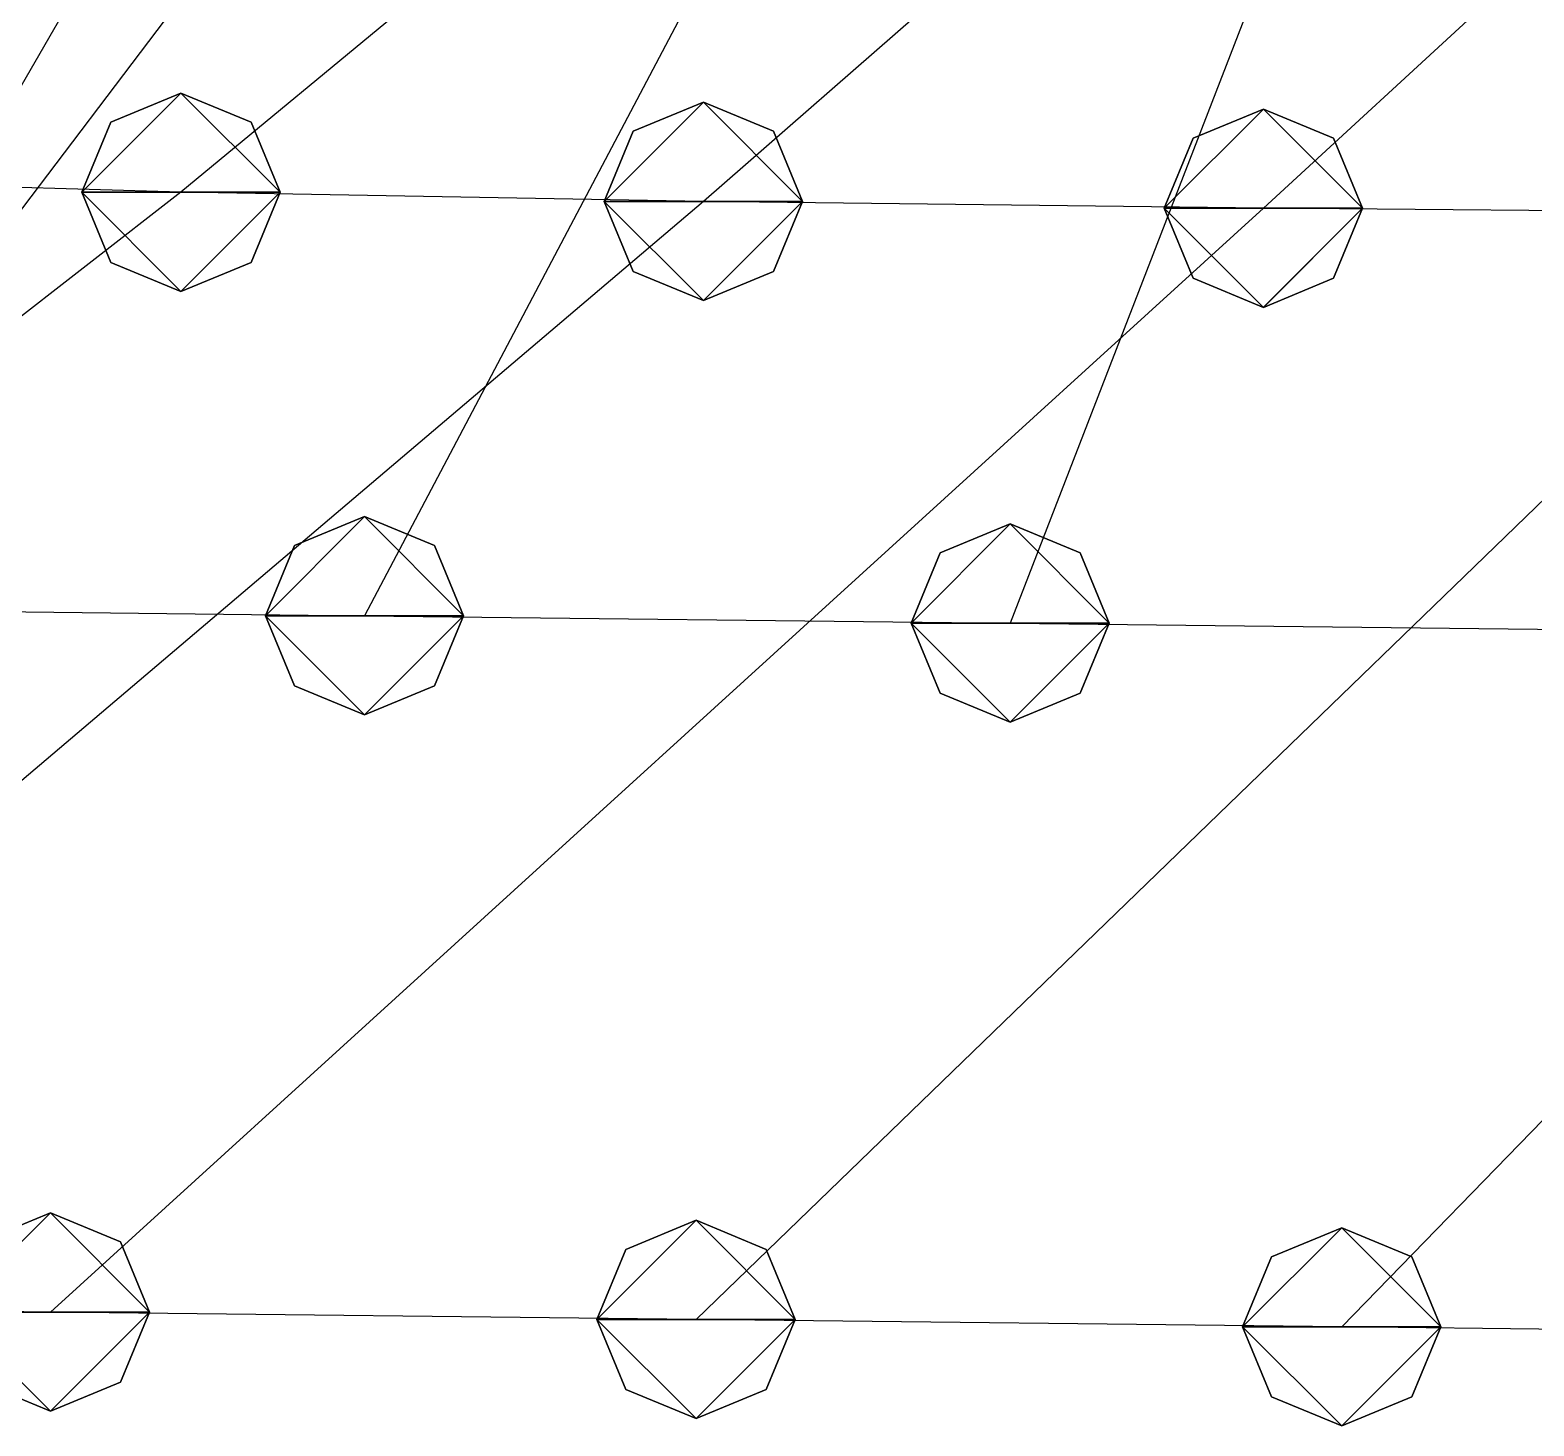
# Model space of a CAD drawing. Header units: metres. Extents: x -59 to 99, y -54 to 55.
# Drawn here: x -38.4 to -23.23, y -53.24 to -39.16 of the extents above; entities that cross this region are included whole.
import ezdxf

# ---------------------------------------------------------------- set-up
doc = ezdxf.new("R2010")
doc.units = ezdxf.units.M

msp = doc.modelspace()

# ---------------------------------------------------------------- linework, layer by layer
for p, q in [((-23.462616, -29.68534, -147.20909), (-36.88044, -40.797417, -147.573)), ((-18.892357, -29.780815, -145.84244), (-31.61129, -40.88968, -146.25305)), ((-13.887646, -29.83715, -145.03485), (-25.962261, -40.958504, -145.26802)), ((-29.496922, -34.579414, -236.58315), (-35.02926, -45.069733, -245.83641)), ((-24.416946, -34.55446, -236.94127), (-28.516373, -45.14421, -244.7702)), ((-33.706375, -34.655807, -235.48903), (-41.542145, -44.995247, -246.90262)), ((-35.678055, -34.852127, -232.68097), (-41.542145, -44.995247, -246.90262)), ((-36.88044, -39.797417, -147.57283), (-37.587547, -40.09031, -147.57288)), ((-36.88044, -39.797417, -147.57283), (-37.587547, -40.09031, -147.57288)), ((-36.88044, -39.797417, -147.57283), (-37.587547, -40.09031, -147.57288)), ((-36.88044, -39.797417, -147.57283), (-37.587547, -40.09031, -147.57288)), ((-36.173332, -40.09031, -147.57288), (-36.88044, -39.797417, -147.57283)), ((-36.173332, -40.09031, -147.57288), (-36.88044, -39.797417, -147.57283)), ((-36.173332, -40.09031, -147.57288), (-36.88044, -39.797417, -147.57283)), ((-36.173332, -40.09031, -147.57288), (-36.88044, -39.797417, -147.57283)), ((-31.61129, -39.88968, -146.25288), (-32.318398, -40.18257, -146.25293)), ((-31.61129, -39.88968, -146.25288), (-32.318398, -40.18257, -146.25293)), ((-31.61129, -39.88968, -146.25288), (-32.318398, -40.18257, -146.25293)), ((-31.61129, -39.88968, -146.25288), (-32.318398, -40.18257, -146.25293)), ((-30.904182, -40.18257, -146.25293), (-31.61129, -39.88968, -146.25288)), ((-30.904182, -40.18257, -146.25293), (-31.61129, -39.88968, -146.25288)), ((-30.904182, -40.18257, -146.25293), (-31.61129, -39.88968, -146.25288)), ((-30.904182, -40.18257, -146.25293), (-31.61129, -39.88968, -146.25288)), ((-25.962261, -39.958504, -145.26785), (-26.669369, -40.251396, -145.2679)), ((-25.962261, -39.958504, -145.26785), (-26.669369, -40.251396, -145.2679)), ((-25.962261, -39.958504, -145.26785), (-26.669369, -40.251396, -145.2679)), ((-25.962261, -39.958504, -145.26785), (-26.669369, -40.251396, -145.2679)), ((-25.255154, -40.251396, -145.2679), (-25.962261, -39.958504, -145.26785)), ((-25.255154, -40.251396, -145.2679), (-25.962261, -39.958504, -145.26785)), ((-25.255154, -40.251396, -145.2679), (-25.962261, -39.958504, -145.26785)), ((-25.255154, -40.251396, -145.2679), (-25.962261, -39.958504, -145.26785)), ((-37.587547, -40.09031, -147.57288), (-37.88044, -40.797417, -147.573)), ((-37.587547, -40.09031, -147.57288), (-37.88044, -40.797417, -147.573)), ((-37.587547, -40.09031, -147.57288), (-37.88044, -40.797417, -147.573)), ((-37.587547, -40.09031, -147.57288), (-37.88044, -40.797417, -147.573)), ((-35.88044, -40.797417, -147.573), (-36.173332, -40.09031, -147.57288)), ((-35.88044, -40.797417, -147.573), (-36.173332, -40.09031, -147.57288)), ((-35.88044, -40.797417, -147.573), (-36.173332, -40.09031, -147.57288)), ((-35.88044, -40.797417, -147.573), (-36.173332, -40.09031, -147.57288)), ((-32.318398, -40.18257, -146.25293), (-32.61129, -40.88968, -146.25305)), ((-32.318398, -40.18257, -146.25293), (-32.61129, -40.88968, -146.25305)), ((-32.318398, -40.18257, -146.25293), (-32.61129, -40.88968, -146.25305)), ((-32.318398, -40.18257, -146.25293), (-32.61129, -40.88968, -146.25305)), ((-30.61129, -40.88968, -146.25305), (-30.904182, -40.18257, -146.25293)), ((-30.61129, -40.88968, -146.25305), (-30.904182, -40.18257, -146.25293)), ((-30.61129, -40.88968, -146.25305), (-30.904182, -40.18257, -146.25293)), ((-30.61129, -40.88968, -146.25305), (-30.904182, -40.18257, -146.25293)), ((-26.669369, -40.251396, -145.2679), (-26.962261, -40.958504, -145.26802)), ((-26.669369, -40.251396, -145.2679), (-26.962261, -40.958504, -145.26802)), ((-26.669369, -40.251396, -145.2679), (-26.962261, -40.958504, -145.26802)), ((-26.669369, -40.251396, -145.2679), (-26.962261, -40.958504, -145.26802)), ((-24.962261, -40.958504, -145.26802), (-25.255154, -40.251396, -145.2679)), ((-24.962261, -40.958504, -145.26802), (-25.255154, -40.251396, -145.2679)), ((-24.962261, -40.958504, -145.26802), (-25.255154, -40.251396, -145.2679)), ((-24.962261, -40.958504, -145.26802), (-25.255154, -40.251396, -145.2679)), ((-36.88044, -40.797417, -147.573), (-51.22329, -51.94668, -147.39627)), ((-36.88044, -40.797417, -147.573), (-41.224747, -40.667046, -149.43506)), ((-37.88044, -40.797417, -147.573), (-37.587547, -41.504524, -147.57312)), ((-37.88044, -40.797417, -147.573), (-37.587547, -41.504524, -147.57312)), ((-37.88044, -40.797417, -147.573), (-37.587547, -41.504524, -147.57312)), ((-37.88044, -40.797417, -147.573), (-37.587547, -41.504524, -147.57312)), ((-31.61129, -40.88968, -146.25305), (-36.88044, -40.797417, -147.573)), ((-36.173332, -41.504524, -147.57312), (-35.88044, -40.797417, -147.573)), ((-36.173332, -41.504524, -147.57312), (-35.88044, -40.797417, -147.573)), ((-36.173332, -41.504524, -147.57312), (-35.88044, -40.797417, -147.573)), ((-36.173332, -41.504524, -147.57312), (-35.88044, -40.797417, -147.573)), ((-31.61129, -40.88968, -146.25305), (-44.71041, -52.021164, -146.33006)), ((-32.61129, -40.88968, -146.25305), (-32.318398, -41.596786, -146.25317)), ((-32.61129, -40.88968, -146.25305), (-32.318398, -41.596786, -146.25317)), ((-32.61129, -40.88968, -146.25305), (-32.318398, -41.596786, -146.25317)), ((-32.61129, -40.88968, -146.25305), (-32.318398, -41.596786, -146.25317)), ((-25.962261, -40.958504, -145.26802), (-31.61129, -40.88968, -146.25305)), ((-30.904182, -41.596786, -146.25317), (-30.61129, -40.88968, -146.25305)), ((-30.904182, -41.596786, -146.25317), (-30.61129, -40.88968, -146.25305)), ((-30.904182, -41.596786, -146.25317), (-30.61129, -40.88968, -146.25305)), ((-30.904182, -41.596786, -146.25317), (-30.61129, -40.88968, -146.25305)), ((-25.962261, -40.958504, -145.26802), (-38.19753, -52.09565, -145.26385)), ((-20.152935, -41.01072, -144.5214), (-31.684639, -52.170135, -144.19766)), ((-26.962261, -40.958504, -145.26802), (-26.669369, -41.66561, -145.26814)), ((-26.962261, -40.958504, -145.26802), (-26.669369, -41.66561, -145.26814)), ((-26.962261, -40.958504, -145.26802), (-26.669369, -41.66561, -145.26814)), ((-26.962261, -40.958504, -145.26802), (-26.669369, -41.66561, -145.26814)), ((-20.152935, -41.01072, -144.5214), (-25.962261, -40.958504, -145.26802)), ((-25.255154, -41.66561, -145.26814), (-24.962261, -40.958504, -145.26802)), ((-25.255154, -41.66561, -145.26814), (-24.962261, -40.958504, -145.26802)), ((-25.255154, -41.66561, -145.26814), (-24.962261, -40.958504, -145.26802)), ((-25.255154, -41.66561, -145.26814), (-24.962261, -40.958504, -145.26802)), ((-14.293007, -41.04934, -143.969), (-25.171753, -52.244614, -143.13144)), ((-37.587547, -41.504524, -147.57312), (-36.88044, -41.797417, -147.57317)), ((-37.587547, -41.504524, -147.57312), (-36.88044, -41.797417, -147.57317)), ((-37.587547, -41.504524, -147.57312), (-36.88044, -41.797417, -147.57317)), ((-37.587547, -41.504524, -147.57312), (-36.88044, -41.797417, -147.57317)), ((-36.88044, -41.797417, -147.57317), (-36.173332, -41.504524, -147.57312)), ((-36.88044, -41.797417, -147.57317), (-36.173332, -41.504524, -147.57312)), ((-36.88044, -41.797417, -147.57317), (-36.173332, -41.504524, -147.57312)), ((-36.88044, -41.797417, -147.57317), (-36.173332, -41.504524, -147.57312)), ((-32.318398, -41.596786, -146.25317), (-31.61129, -41.88968, -146.25322)), ((-32.318398, -41.596786, -146.25317), (-31.61129, -41.88968, -146.25322)), ((-32.318398, -41.596786, -146.25317), (-31.61129, -41.88968, -146.25322)), ((-32.318398, -41.596786, -146.25317), (-31.61129, -41.88968, -146.25322)), ((-31.61129, -41.88968, -146.25322), (-30.904182, -41.596786, -146.25317)), ((-31.61129, -41.88968, -146.25322), (-30.904182, -41.596786, -146.25317)), ((-31.61129, -41.88968, -146.25322), (-30.904182, -41.596786, -146.25317)), ((-31.61129, -41.88968, -146.25322), (-30.904182, -41.596786, -146.25317)), ((-26.669369, -41.66561, -145.26814), (-25.962261, -41.958504, -145.26819)), ((-26.669369, -41.66561, -145.26814), (-25.962261, -41.958504, -145.26819)), ((-26.669369, -41.66561, -145.26814), (-25.962261, -41.958504, -145.26819)), ((-26.669369, -41.66561, -145.26814), (-25.962261, -41.958504, -145.26819)), ((-25.962261, -41.958504, -145.26819), (-25.255154, -41.66561, -145.26814)), ((-25.962261, -41.958504, -145.26819), (-25.255154, -41.66561, -145.26814)), ((-25.962261, -41.958504, -145.26819), (-25.255154, -41.66561, -145.26814)), ((-25.962261, -41.958504, -145.26819), (-25.255154, -41.66561, -145.26814)), ((-35.02926, -44.069733, -245.83624), (-35.736366, -44.362625, -245.83629)), ((-35.02926, -44.069733, -245.83624), (-35.736366, -44.362625, -245.83629)), ((-35.02926, -44.069733, -245.83624), (-35.736366, -44.362625, -245.83629)), ((-34.32215, -44.362625, -245.83629), (-35.02926, -44.069733, -245.83624)), ((-34.32215, -44.362625, -245.83629), (-35.02926, -44.069733, -245.83624)), ((-34.32215, -44.362625, -245.83629), (-35.02926, -44.069733, -245.83624)), ((-28.516373, -44.14421, -244.77003), (-29.22348, -44.437103, -244.77008)), ((-28.516373, -44.14421, -244.77003), (-29.22348, -44.437103, -244.77008)), ((-28.516373, -44.14421, -244.77003), (-29.22348, -44.437103, -244.77008)), ((-27.809265, -44.437103, -244.77008), (-28.516373, -44.14421, -244.77003)), ((-27.809265, -44.437103, -244.77008), (-28.516373, -44.14421, -244.77003)), ((-27.809265, -44.437103, -244.77008), (-28.516373, -44.14421, -244.77003)), ((-35.736366, -44.362625, -245.83629), (-36.02926, -45.069733, -245.83641)), ((-35.736366, -44.362625, -245.83629), (-36.02926, -45.069733, -245.83641)), ((-35.736366, -44.362625, -245.83629), (-36.02926, -45.069733, -245.83641)), ((-34.02926, -45.069733, -245.83641), (-34.32215, -44.362625, -245.83629)), ((-34.02926, -45.069733, -245.83641), (-34.32215, -44.362625, -245.83629)), ((-34.02926, -45.069733, -245.83641), (-34.32215, -44.362625, -245.83629)), ((-29.22348, -44.437103, -244.77008), (-29.516373, -45.14421, -244.7702)), ((-29.22348, -44.437103, -244.77008), (-29.516373, -45.14421, -244.7702)), ((-29.22348, -44.437103, -244.77008), (-29.516373, -45.14421, -244.7702)), ((-27.516373, -45.14421, -244.7702), (-27.809265, -44.437103, -244.77008)), ((-27.516373, -45.14421, -244.7702), (-27.809265, -44.437103, -244.77008)), ((-27.516373, -45.14421, -244.7702), (-27.809265, -44.437103, -244.77008)), ((-41.542145, -44.995247, -246.90262), (-35.02926, -45.069733, -245.83641)), ((-36.02926, -45.069733, -245.83641), (-35.736366, -45.77684, -245.83653)), ((-36.02926, -45.069733, -245.83641), (-35.736366, -45.77684, -245.83653)), ((-36.02926, -45.069733, -245.83641), (-35.736366, -45.77684, -245.83653)), ((-35.02926, -45.069733, -245.83641), (-28.516373, -45.14421, -244.7702)), ((-34.32215, -45.77684, -245.83653), (-34.02926, -45.069733, -245.83641)), ((-34.32215, -45.77684, -245.83653), (-34.02926, -45.069733, -245.83641)), ((-34.32215, -45.77684, -245.83653), (-34.02926, -45.069733, -245.83641)), ((-29.516373, -45.14421, -244.7702), (-29.22348, -45.85132, -244.77032)), ((-29.516373, -45.14421, -244.7702), (-29.22348, -45.85132, -244.77032)), ((-29.516373, -45.14421, -244.7702), (-29.22348, -45.85132, -244.77032)), ((-28.516373, -45.14421, -244.7702), (-22.00349, -45.218697, -243.704)), ((-27.809265, -45.85132, -244.77032), (-27.516373, -45.14421, -244.7702)), ((-27.809265, -45.85132, -244.77032), (-27.516373, -45.14421, -244.7702)), ((-27.809265, -45.85132, -244.77032), (-27.516373, -45.14421, -244.7702)), ((-35.736366, -45.77684, -245.83653), (-35.02926, -46.069733, -245.83658)), ((-35.736366, -45.77684, -245.83653), (-35.02926, -46.069733, -245.83658)), ((-35.736366, -45.77684, -245.83653), (-35.02926, -46.069733, -245.83658)), ((-35.02926, -46.069733, -245.83658), (-34.32215, -45.77684, -245.83653)), ((-35.02926, -46.069733, -245.83658), (-34.32215, -45.77684, -245.83653)), ((-35.02926, -46.069733, -245.83658), (-34.32215, -45.77684, -245.83653)), ((-29.22348, -45.85132, -244.77032), (-28.516373, -46.14421, -244.77037)), ((-29.22348, -45.85132, -244.77032), (-28.516373, -46.14421, -244.77037)), ((-29.22348, -45.85132, -244.77032), (-28.516373, -46.14421, -244.77037)), ((-28.516373, -46.14421, -244.77037), (-27.809265, -45.85132, -244.77032)), ((-28.516373, -46.14421, -244.77037), (-27.809265, -45.85132, -244.77032)), ((-28.516373, -46.14421, -244.77037), (-27.809265, -45.85132, -244.77032)), ((-38.19753, -51.09565, -145.26369), (-38.904636, -51.388542, -145.26373)), ((-38.19753, -51.09565, -145.26369), (-38.904636, -51.388542, -145.26373)), ((-38.19753, -51.09565, -145.26369), (-38.904636, -51.388542, -145.26373)), ((-37.49042, -51.388542, -145.26373), (-38.19753, -51.09565, -145.26369)), ((-37.49042, -51.388542, -145.26373), (-38.19753, -51.09565, -145.26369)), ((-37.49042, -51.388542, -145.26373), (-38.19753, -51.09565, -145.26369)), ((-31.684639, -51.170135, -144.1975), (-32.391747, -51.463028, -144.19754)), ((-31.684639, -51.170135, -144.1975), (-32.391747, -51.463028, -144.19754)), ((-31.684639, -51.170135, -144.1975), (-32.391747, -51.463028, -144.19754)), ((-30.977531, -51.463028, -144.19754), (-31.684639, -51.170135, -144.1975)), ((-30.977531, -51.463028, -144.19754), (-31.684639, -51.170135, -144.1975)), ((-30.977531, -51.463028, -144.19754), (-31.684639, -51.170135, -144.1975)), ((-25.171753, -51.244614, -143.13127), (-25.87886, -51.537506, -143.13132)), ((-25.171753, -51.244614, -143.13127), (-25.87886, -51.537506, -143.13132)), ((-25.171753, -51.244614, -143.13127), (-25.87886, -51.537506, -143.13132)), ((-24.464645, -51.537506, -143.13132), (-25.171753, -51.244614, -143.13127)), ((-24.464645, -51.537506, -143.13132), (-25.171753, -51.244614, -143.13127)), ((-24.464645, -51.537506, -143.13132), (-25.171753, -51.244614, -143.13127)), ((-37.19753, -52.09565, -145.26385), (-37.49042, -51.388542, -145.26373)), ((-37.19753, -52.09565, -145.26385), (-37.49042, -51.388542, -145.26373)), ((-37.19753, -52.09565, -145.26385), (-37.49042, -51.388542, -145.26373)), ((-32.391747, -51.463028, -144.19754), (-32.68464, -52.170135, -144.19766)), ((-32.391747, -51.463028, -144.19754), (-32.68464, -52.170135, -144.19766)), ((-32.391747, -51.463028, -144.19754), (-32.68464, -52.170135, -144.19766)), ((-30.684639, -52.170135, -144.19766), (-30.977531, -51.463028, -144.19754)), ((-30.684639, -52.170135, -144.19766), (-30.977531, -51.463028, -144.19754)), ((-30.684639, -52.170135, -144.19766), (-30.977531, -51.463028, -144.19754)), ((-25.87886, -51.537506, -143.13132), (-26.171753, -52.244614, -143.13144)), ((-25.87886, -51.537506, -143.13132), (-26.171753, -52.244614, -143.13144)), ((-25.87886, -51.537506, -143.13132), (-26.171753, -52.244614, -143.13144)), ((-24.171753, -52.244614, -143.13144), (-24.464645, -51.537506, -143.13132)), ((-24.171753, -52.244614, -143.13144), (-24.464645, -51.537506, -143.13132)), ((-24.171753, -52.244614, -143.13144), (-24.464645, -51.537506, -143.13132)), ((-38.19753, -52.09565, -145.26385), (-44.71041, -52.021164, -146.33006)), ((-31.684639, -52.170135, -144.19766), (-38.19753, -52.09565, -145.26385)), ((-37.49042, -52.802757, -145.26398), (-37.19753, -52.09565, -145.26385)), ((-37.49042, -52.802757, -145.26398), (-37.19753, -52.09565, -145.26385)), ((-37.49042, -52.802757, -145.26398), (-37.19753, -52.09565, -145.26385)), ((-32.68464, -52.170135, -144.19766), (-32.391747, -52.877243, -144.19778)), ((-32.68464, -52.170135, -144.19766), (-32.391747, -52.877243, -144.19778)), ((-32.68464, -52.170135, -144.19766), (-32.391747, -52.877243, -144.19778)), ((-25.171753, -52.244614, -143.13144), (-31.684639, -52.170135, -144.19766)), ((-30.977531, -52.877243, -144.19778), (-30.684639, -52.170135, -144.19766)), ((-30.977531, -52.877243, -144.19778), (-30.684639, -52.170135, -144.19766)), ((-30.977531, -52.877243, -144.19778), (-30.684639, -52.170135, -144.19766)), ((-26.171753, -52.244614, -143.13144), (-25.87886, -52.95172, -143.13156)), ((-26.171753, -52.244614, -143.13144), (-25.87886, -52.95172, -143.13156)), ((-26.171753, -52.244614, -143.13144), (-25.87886, -52.95172, -143.13156)), ((-18.65887, -52.3191, -142.06525), (-25.171753, -52.244614, -143.13144)), ((-24.464645, -52.95172, -143.13156), (-24.171753, -52.244614, -143.13144)), ((-24.464645, -52.95172, -143.13156), (-24.171753, -52.244614, -143.13144)), ((-24.464645, -52.95172, -143.13156), (-24.171753, -52.244614, -143.13144)), ((-38.904636, -52.802757, -145.26398), (-38.19753, -53.09565, -145.26402)), ((-38.904636, -52.802757, -145.26398), (-38.19753, -53.09565, -145.26402)), ((-38.904636, -52.802757, -145.26398), (-38.19753, -53.09565, -145.26402)), ((-38.19753, -53.09565, -145.26402), (-37.49042, -52.802757, -145.26398)), ((-38.19753, -53.09565, -145.26402), (-37.49042, -52.802757, -145.26398)), ((-38.19753, -53.09565, -145.26402), (-37.49042, -52.802757, -145.26398)), ((-32.391747, -52.877243, -144.19778), (-31.684639, -53.170135, -144.19783)), ((-32.391747, -52.877243, -144.19778), (-31.684639, -53.170135, -144.19783)), ((-32.391747, -52.877243, -144.19778), (-31.684639, -53.170135, -144.19783)), ((-31.684639, -53.170135, -144.19783), (-30.977531, -52.877243, -144.19778)), ((-31.684639, -53.170135, -144.19783), (-30.977531, -52.877243, -144.19778)), ((-31.684639, -53.170135, -144.19783), (-30.977531, -52.877243, -144.19778)), ((-25.87886, -52.95172, -143.13156), (-25.171753, -53.244614, -143.1316)), ((-25.87886, -52.95172, -143.13156), (-25.171753, -53.244614, -143.1316)), ((-25.87886, -52.95172, -143.13156), (-25.171753, -53.244614, -143.1316)), ((-25.171753, -53.244614, -143.1316), (-24.464645, -52.95172, -143.13156)), ((-25.171753, -53.244614, -143.1316), (-24.464645, -52.95172, -143.13156)), ((-25.171753, -53.244614, -143.1316), (-24.464645, -52.95172, -143.13156))]:
    msp.add_line(p, q)
for points in [[(-37.88044, -40.797417, -147.573), (-37.587547, -40.09031, -147.57288), (-36.88044, -39.797417, -147.57283), (-36.88034, -39.797318, -147.57272)], [(-37.88044, -40.797417, -147.573), (-37.587547, -40.09031, -147.57288), (-36.88044, -39.797417, -147.57283), (-36.88034, -39.797318, -147.57272)], [(-37.88044, -40.797417, -147.573), (-37.587547, -40.09031, -147.57288), (-36.88044, -39.797417, -147.57283), (-36.88034, -39.797318, -147.57272)], [(-37.88044, -40.797417, -147.573), (-37.587547, -40.09031, -147.57288), (-36.88044, -39.797417, -147.57283), (-36.88034, -39.797318, -147.57272)], [(-37.88044, -40.797417, -147.573), (-36.88044, -39.797417, -147.57283), (-35.88044, -40.797417, -147.573), (-35.88034, -40.797318, -147.57289)], [(-37.88044, -40.797417, -147.573), (-36.88044, -39.797417, -147.57283), (-35.88044, -40.797417, -147.573), (-35.88034, -40.797318, -147.57289)], [(-37.88044, -40.797417, -147.573), (-36.88044, -39.797417, -147.57283), (-35.88044, -40.797417, -147.573), (-35.88034, -40.797318, -147.57289)], [(-37.88044, -40.797417, -147.573), (-36.88044, -39.797417, -147.57283), (-35.88044, -40.797417, -147.573), (-35.88034, -40.797318, -147.57289)], [(-36.88044, -39.797417, -147.57283), (-36.173332, -40.09031, -147.57288), (-35.88044, -40.797417, -147.573), (-35.88034, -40.797318, -147.57289)], [(-36.88044, -39.797417, -147.57283), (-36.173332, -40.09031, -147.57288), (-35.88044, -40.797417, -147.573), (-35.88034, -40.797318, -147.57289)], [(-36.88044, -39.797417, -147.57283), (-36.173332, -40.09031, -147.57288), (-35.88044, -40.797417, -147.573), (-35.88034, -40.797318, -147.57289)], [(-36.88044, -39.797417, -147.57283), (-36.173332, -40.09031, -147.57288), (-35.88044, -40.797417, -147.573), (-35.88034, -40.797318, -147.57289)], [(-32.61129, -40.88968, -146.25305), (-32.318398, -40.18257, -146.25293), (-31.61129, -39.88968, -146.25288), (-31.61119, -39.88958, -146.25278)], [(-32.61129, -40.88968, -146.25305), (-32.318398, -40.18257, -146.25293), (-31.61129, -39.88968, -146.25288), (-31.61119, -39.88958, -146.25278)], [(-32.61129, -40.88968, -146.25305), (-32.318398, -40.18257, -146.25293), (-31.61129, -39.88968, -146.25288), (-31.61119, -39.88958, -146.25278)], [(-32.61129, -40.88968, -146.25305), (-32.318398, -40.18257, -146.25293), (-31.61129, -39.88968, -146.25288), (-31.61119, -39.88958, -146.25278)], [(-32.61129, -40.88968, -146.25305), (-31.61129, -39.88968, -146.25288), (-30.61129, -40.88968, -146.25305), (-30.61119, -40.88958, -146.25294)], [(-32.61129, -40.88968, -146.25305), (-31.61129, -39.88968, -146.25288), (-30.61129, -40.88968, -146.25305), (-30.61119, -40.88958, -146.25294)], [(-32.61129, -40.88968, -146.25305), (-31.61129, -39.88968, -146.25288), (-30.61129, -40.88968, -146.25305), (-30.61119, -40.88958, -146.25294)], [(-32.61129, -40.88968, -146.25305), (-31.61129, -39.88968, -146.25288), (-30.61129, -40.88968, -146.25305), (-30.61119, -40.88958, -146.25294)], [(-31.61129, -39.88968, -146.25288), (-30.904182, -40.18257, -146.25293), (-30.61129, -40.88968, -146.25305), (-30.61119, -40.88958, -146.25294)], [(-31.61129, -39.88968, -146.25288), (-30.904182, -40.18257, -146.25293), (-30.61129, -40.88968, -146.25305), (-30.61119, -40.88958, -146.25294)], [(-31.61129, -39.88968, -146.25288), (-30.904182, -40.18257, -146.25293), (-30.61129, -40.88968, -146.25305), (-30.61119, -40.88958, -146.25294)], [(-31.61129, -39.88968, -146.25288), (-30.904182, -40.18257, -146.25293), (-30.61129, -40.88968, -146.25305), (-30.61119, -40.88958, -146.25294)], [(-26.962261, -40.958504, -145.26802), (-26.669369, -40.251396, -145.2679), (-25.962261, -39.958504, -145.26785), (-25.962162, -39.958405, -145.26775)], [(-26.962261, -40.958504, -145.26802), (-26.669369, -40.251396, -145.2679), (-25.962261, -39.958504, -145.26785), (-25.962162, -39.958405, -145.26775)], [(-26.962261, -40.958504, -145.26802), (-26.669369, -40.251396, -145.2679), (-25.962261, -39.958504, -145.26785), (-25.962162, -39.958405, -145.26775)], [(-26.962261, -40.958504, -145.26802), (-26.669369, -40.251396, -145.2679), (-25.962261, -39.958504, -145.26785), (-25.962162, -39.958405, -145.26775)], [(-26.962261, -40.958504, -145.26802), (-25.962261, -39.958504, -145.26785), (-24.962261, -40.958504, -145.26802), (-24.962162, -40.958405, -145.26791)], [(-26.962261, -40.958504, -145.26802), (-25.962261, -39.958504, -145.26785), (-24.962261, -40.958504, -145.26802), (-24.962162, -40.958405, -145.26791)], [(-26.962261, -40.958504, -145.26802), (-25.962261, -39.958504, -145.26785), (-24.962261, -40.958504, -145.26802), (-24.962162, -40.958405, -145.26791)], [(-26.962261, -40.958504, -145.26802), (-25.962261, -39.958504, -145.26785), (-24.962261, -40.958504, -145.26802), (-24.962162, -40.958405, -145.26791)], [(-25.962261, -39.958504, -145.26785), (-25.255154, -40.251396, -145.2679), (-24.962261, -40.958504, -145.26802), (-24.962162, -40.958405, -145.26791)], [(-25.962261, -39.958504, -145.26785), (-25.255154, -40.251396, -145.2679), (-24.962261, -40.958504, -145.26802), (-24.962162, -40.958405, -145.26791)], [(-25.962261, -39.958504, -145.26785), (-25.255154, -40.251396, -145.2679), (-24.962261, -40.958504, -145.26802), (-24.962162, -40.958405, -145.26791)], [(-25.962261, -39.958504, -145.26785), (-25.255154, -40.251396, -145.2679), (-24.962261, -40.958504, -145.26802), (-24.962162, -40.958405, -145.26791)], [(-36.88044, -41.797417, -147.57317), (-37.587547, -41.504524, -147.57312), (-37.88044, -40.797417, -147.573), (-37.88034, -40.797318, -147.57289)], [(-35.88044, -40.797417, -147.573), (-36.88044, -41.797417, -147.57317), (-37.88044, -40.797417, -147.573), (-37.88034, -40.797318, -147.57289)], [(-36.88044, -41.797417, -147.57317), (-37.587547, -41.504524, -147.57312), (-37.88044, -40.797417, -147.573), (-37.88034, -40.797318, -147.57289)], [(-35.88044, -40.797417, -147.573), (-36.88044, -41.797417, -147.57317), (-37.88044, -40.797417, -147.573), (-37.88034, -40.797318, -147.57289)], [(-36.88044, -41.797417, -147.57317), (-37.587547, -41.504524, -147.57312), (-37.88044, -40.797417, -147.573), (-37.88034, -40.797318, -147.57289)], [(-35.88044, -40.797417, -147.573), (-36.88044, -41.797417, -147.57317), (-37.88044, -40.797417, -147.573), (-37.88034, -40.797318, -147.57289)], [(-36.88044, -41.797417, -147.57317), (-37.587547, -41.504524, -147.57312), (-37.88044, -40.797417, -147.573), (-37.88034, -40.797318, -147.57289)], [(-35.88044, -40.797417, -147.573), (-36.88044, -41.797417, -147.57317), (-37.88044, -40.797417, -147.573), (-37.88034, -40.797318, -147.57289)], [(-35.88044, -40.797417, -147.573), (-36.173332, -41.504524, -147.57312), (-36.88044, -41.797417, -147.57317), (-36.88034, -41.797318, -147.57306)], [(-35.88044, -40.797417, -147.573), (-36.173332, -41.504524, -147.57312), (-36.88044, -41.797417, -147.57317), (-36.88034, -41.797318, -147.57306)], [(-35.88044, -40.797417, -147.573), (-36.173332, -41.504524, -147.57312), (-36.88044, -41.797417, -147.57317), (-36.88034, -41.797318, -147.57306)], [(-35.88044, -40.797417, -147.573), (-36.173332, -41.504524, -147.57312), (-36.88044, -41.797417, -147.57317), (-36.88034, -41.797318, -147.57306)], [(-31.61129, -41.88968, -146.25322), (-32.318398, -41.596786, -146.25317), (-32.61129, -40.88968, -146.25305), (-32.61119, -40.88958, -146.25294)], [(-30.61129, -40.88968, -146.25305), (-31.61129, -41.88968, -146.25322), (-32.61129, -40.88968, -146.25305), (-32.61119, -40.88958, -146.25294)], [(-31.61129, -41.88968, -146.25322), (-32.318398, -41.596786, -146.25317), (-32.61129, -40.88968, -146.25305), (-32.61119, -40.88958, -146.25294)], [(-30.61129, -40.88968, -146.25305), (-31.61129, -41.88968, -146.25322), (-32.61129, -40.88968, -146.25305), (-32.61119, -40.88958, -146.25294)], [(-31.61129, -41.88968, -146.25322), (-32.318398, -41.596786, -146.25317), (-32.61129, -40.88968, -146.25305), (-32.61119, -40.88958, -146.25294)], [(-30.61129, -40.88968, -146.25305), (-31.61129, -41.88968, -146.25322), (-32.61129, -40.88968, -146.25305), (-32.61119, -40.88958, -146.25294)], [(-31.61129, -41.88968, -146.25322), (-32.318398, -41.596786, -146.25317), (-32.61129, -40.88968, -146.25305), (-32.61119, -40.88958, -146.25294)], [(-30.61129, -40.88968, -146.25305), (-31.61129, -41.88968, -146.25322), (-32.61129, -40.88968, -146.25305), (-32.61119, -40.88958, -146.25294)], [(-30.61129, -40.88968, -146.25305), (-30.904182, -41.596786, -146.25317), (-31.61129, -41.88968, -146.25322), (-31.61119, -41.88958, -146.25311)], [(-30.61129, -40.88968, -146.25305), (-30.904182, -41.596786, -146.25317), (-31.61129, -41.88968, -146.25322), (-31.61119, -41.88958, -146.25311)], [(-30.61129, -40.88968, -146.25305), (-30.904182, -41.596786, -146.25317), (-31.61129, -41.88968, -146.25322), (-31.61119, -41.88958, -146.25311)], [(-30.61129, -40.88968, -146.25305), (-30.904182, -41.596786, -146.25317), (-31.61129, -41.88968, -146.25322), (-31.61119, -41.88958, -146.25311)], [(-25.962261, -41.958504, -145.26819), (-26.669369, -41.66561, -145.26814), (-26.962261, -40.958504, -145.26802), (-26.962162, -40.958405, -145.26791)], [(-24.962261, -40.958504, -145.26802), (-25.962261, -41.958504, -145.26819), (-26.962261, -40.958504, -145.26802), (-26.962162, -40.958405, -145.26791)], [(-25.962261, -41.958504, -145.26819), (-26.669369, -41.66561, -145.26814), (-26.962261, -40.958504, -145.26802), (-26.962162, -40.958405, -145.26791)], [(-24.962261, -40.958504, -145.26802), (-25.962261, -41.958504, -145.26819), (-26.962261, -40.958504, -145.26802), (-26.962162, -40.958405, -145.26791)], [(-25.962261, -41.958504, -145.26819), (-26.669369, -41.66561, -145.26814), (-26.962261, -40.958504, -145.26802), (-26.962162, -40.958405, -145.26791)], [(-24.962261, -40.958504, -145.26802), (-25.962261, -41.958504, -145.26819), (-26.962261, -40.958504, -145.26802), (-26.962162, -40.958405, -145.26791)], [(-25.962261, -41.958504, -145.26819), (-26.669369, -41.66561, -145.26814), (-26.962261, -40.958504, -145.26802), (-26.962162, -40.958405, -145.26791)], [(-24.962261, -40.958504, -145.26802), (-25.962261, -41.958504, -145.26819), (-26.962261, -40.958504, -145.26802), (-26.962162, -40.958405, -145.26791)], [(-24.962261, -40.958504, -145.26802), (-25.255154, -41.66561, -145.26814), (-25.962261, -41.958504, -145.26819), (-25.962162, -41.958405, -145.26808)], [(-24.962261, -40.958504, -145.26802), (-25.255154, -41.66561, -145.26814), (-25.962261, -41.958504, -145.26819), (-25.962162, -41.958405, -145.26808)], [(-24.962261, -40.958504, -145.26802), (-25.255154, -41.66561, -145.26814), (-25.962261, -41.958504, -145.26819), (-25.962162, -41.958405, -145.26808)], [(-24.962261, -40.958504, -145.26802), (-25.255154, -41.66561, -145.26814), (-25.962261, -41.958504, -145.26819), (-25.962162, -41.958405, -145.26808)], [(-36.02926, -45.069733, -245.83641), (-35.736366, -44.362625, -245.83629), (-35.02926, -44.069733, -245.83624), (-35.02916, -44.069633, -245.83614)], [(-36.02926, -45.069733, -245.83641), (-35.736366, -44.362625, -245.83629), (-35.02926, -44.069733, -245.83624), (-35.02916, -44.069633, -245.83614)], [(-36.02926, -45.069733, -245.83641), (-35.736366, -44.362625, -245.83629), (-35.02926, -44.069733, -245.83624), (-35.02916, -44.069633, -245.83614)], [(-36.02926, -45.069733, -245.83641), (-35.02926, -44.069733, -245.83624), (-34.02926, -45.069733, -245.83641), (-34.02916, -45.069633, -245.8363)], [(-36.02926, -45.069733, -245.83641), (-35.02926, -44.069733, -245.83624), (-34.02926, -45.069733, -245.83641), (-34.02916, -45.069633, -245.8363)], [(-36.02926, -45.069733, -245.83641), (-35.02926, -44.069733, -245.83624), (-34.02926, -45.069733, -245.83641), (-34.02916, -45.069633, -245.8363)], [(-35.02926, -44.069733, -245.83624), (-34.32215, -44.362625, -245.83629), (-34.02926, -45.069733, -245.83641), (-34.02916, -45.069633, -245.8363)], [(-35.02926, -44.069733, -245.83624), (-34.32215, -44.362625, -245.83629), (-34.02926, -45.069733, -245.83641), (-34.02916, -45.069633, -245.8363)], [(-35.02926, -44.069733, -245.83624), (-34.32215, -44.362625, -245.83629), (-34.02926, -45.069733, -245.83641), (-34.02916, -45.069633, -245.8363)], [(-29.516373, -45.14421, -244.7702), (-29.22348, -44.437103, -244.77008), (-28.516373, -44.14421, -244.77003), (-28.516273, -44.14411, -244.76993)], [(-29.516373, -45.14421, -244.7702), (-29.22348, -44.437103, -244.77008), (-28.516373, -44.14421, -244.77003), (-28.516273, -44.14411, -244.76993)], [(-29.516373, -45.14421, -244.7702), (-29.22348, -44.437103, -244.77008), (-28.516373, -44.14421, -244.77003), (-28.516273, -44.14411, -244.76993)], [(-29.516373, -45.14421, -244.7702), (-28.516373, -44.14421, -244.77003), (-27.516373, -45.14421, -244.7702), (-27.516273, -45.14411, -244.7701)], [(-29.516373, -45.14421, -244.7702), (-28.516373, -44.14421, -244.77003), (-27.516373, -45.14421, -244.7702), (-27.516273, -45.14411, -244.7701)], [(-29.516373, -45.14421, -244.7702), (-28.516373, -44.14421, -244.77003), (-27.516373, -45.14421, -244.7702), (-27.516273, -45.14411, -244.7701)], [(-28.516373, -44.14421, -244.77003), (-27.809265, -44.437103, -244.77008), (-27.516373, -45.14421, -244.7702), (-27.516273, -45.14411, -244.7701)], [(-28.516373, -44.14421, -244.77003), (-27.809265, -44.437103, -244.77008), (-27.516373, -45.14421, -244.7702), (-27.516273, -45.14411, -244.7701)], [(-28.516373, -44.14421, -244.77003), (-27.809265, -44.437103, -244.77008), (-27.516373, -45.14421, -244.7702), (-27.516273, -45.14411, -244.7701)], [(-35.02926, -46.069733, -245.83658), (-35.736366, -45.77684, -245.83653), (-36.02926, -45.069733, -245.83641), (-36.02916, -45.069633, -245.8363)], [(-34.02926, -45.069733, -245.83641), (-35.02926, -46.069733, -245.83658), (-36.02926, -45.069733, -245.83641), (-36.02916, -45.069633, -245.8363)], [(-35.02926, -46.069733, -245.83658), (-35.736366, -45.77684, -245.83653), (-36.02926, -45.069733, -245.83641), (-36.02916, -45.069633, -245.8363)], [(-34.02926, -45.069733, -245.83641), (-35.02926, -46.069733, -245.83658), (-36.02926, -45.069733, -245.83641), (-36.02916, -45.069633, -245.8363)], [(-35.02926, -46.069733, -245.83658), (-35.736366, -45.77684, -245.83653), (-36.02926, -45.069733, -245.83641), (-36.02916, -45.069633, -245.8363)], [(-34.02926, -45.069733, -245.83641), (-35.02926, -46.069733, -245.83658), (-36.02926, -45.069733, -245.83641), (-36.02916, -45.069633, -245.8363)], [(-34.02926, -45.069733, -245.83641), (-34.32215, -45.77684, -245.83653), (-35.02926, -46.069733, -245.83658), (-35.02916, -46.069633, -245.83647)], [(-34.02926, -45.069733, -245.83641), (-34.32215, -45.77684, -245.83653), (-35.02926, -46.069733, -245.83658), (-35.02916, -46.069633, -245.83647)], [(-34.02926, -45.069733, -245.83641), (-34.32215, -45.77684, -245.83653), (-35.02926, -46.069733, -245.83658), (-35.02916, -46.069633, -245.83647)], [(-28.516373, -46.14421, -244.77037), (-29.22348, -45.85132, -244.77032), (-29.516373, -45.14421, -244.7702), (-29.516273, -45.14411, -244.7701)], [(-27.516373, -45.14421, -244.7702), (-28.516373, -46.14421, -244.77037), (-29.516373, -45.14421, -244.7702), (-29.516273, -45.14411, -244.7701)], [(-28.516373, -46.14421, -244.77037), (-29.22348, -45.85132, -244.77032), (-29.516373, -45.14421, -244.7702), (-29.516273, -45.14411, -244.7701)], [(-27.516373, -45.14421, -244.7702), (-28.516373, -46.14421, -244.77037), (-29.516373, -45.14421, -244.7702), (-29.516273, -45.14411, -244.7701)], [(-28.516373, -46.14421, -244.77037), (-29.22348, -45.85132, -244.77032), (-29.516373, -45.14421, -244.7702), (-29.516273, -45.14411, -244.7701)], [(-27.516373, -45.14421, -244.7702), (-28.516373, -46.14421, -244.77037), (-29.516373, -45.14421, -244.7702), (-29.516273, -45.14411, -244.7701)], [(-27.516373, -45.14421, -244.7702), (-27.809265, -45.85132, -244.77032), (-28.516373, -46.14421, -244.77037), (-28.516273, -46.14411, -244.77026)], [(-27.516373, -45.14421, -244.7702), (-27.809265, -45.85132, -244.77032), (-28.516373, -46.14421, -244.77037), (-28.516273, -46.14411, -244.77026)], [(-27.516373, -45.14421, -244.7702), (-27.809265, -45.85132, -244.77032), (-28.516373, -46.14421, -244.77037), (-28.516273, -46.14411, -244.77026)], [(-39.19753, -52.09565, -145.26385), (-38.904636, -51.388542, -145.26373), (-38.19753, -51.09565, -145.26369), (-38.19743, -51.09555, -145.26358)], [(-39.19753, -52.09565, -145.26385), (-38.904636, -51.388542, -145.26373), (-38.19753, -51.09565, -145.26369), (-38.19743, -51.09555, -145.26358)], [(-39.19753, -52.09565, -145.26385), (-38.904636, -51.388542, -145.26373), (-38.19753, -51.09565, -145.26369), (-38.19743, -51.09555, -145.26358)], [(-39.19753, -52.09565, -145.26385), (-38.19753, -51.09565, -145.26369), (-37.19753, -52.09565, -145.26385), (-37.19743, -52.09555, -145.26375)], [(-39.19753, -52.09565, -145.26385), (-38.19753, -51.09565, -145.26369), (-37.19753, -52.09565, -145.26385), (-37.19743, -52.09555, -145.26375)], [(-39.19753, -52.09565, -145.26385), (-38.19753, -51.09565, -145.26369), (-37.19753, -52.09565, -145.26385), (-37.19743, -52.09555, -145.26375)], [(-38.19753, -51.09565, -145.26369), (-37.49042, -51.388542, -145.26373), (-37.19753, -52.09565, -145.26385), (-37.19743, -52.09555, -145.26375)], [(-38.19753, -51.09565, -145.26369), (-37.49042, -51.388542, -145.26373), (-37.19753, -52.09565, -145.26385), (-37.19743, -52.09555, -145.26375)], [(-38.19753, -51.09565, -145.26369), (-37.49042, -51.388542, -145.26373), (-37.19753, -52.09565, -145.26385), (-37.19743, -52.09555, -145.26375)], [(-32.68464, -52.170135, -144.19766), (-32.391747, -51.463028, -144.19754), (-31.684639, -51.170135, -144.1975), (-31.68454, -51.170036, -144.19739)], [(-32.68464, -52.170135, -144.19766), (-32.391747, -51.463028, -144.19754), (-31.684639, -51.170135, -144.1975), (-31.68454, -51.170036, -144.19739)], [(-32.68464, -52.170135, -144.19766), (-32.391747, -51.463028, -144.19754), (-31.684639, -51.170135, -144.1975), (-31.68454, -51.170036, -144.19739)], [(-32.68464, -52.170135, -144.19766), (-31.684639, -51.170135, -144.1975), (-30.684639, -52.170135, -144.19766), (-30.68454, -52.170036, -144.19756)], [(-32.68464, -52.170135, -144.19766), (-31.684639, -51.170135, -144.1975), (-30.684639, -52.170135, -144.19766), (-30.68454, -52.170036, -144.19756)], [(-32.68464, -52.170135, -144.19766), (-31.684639, -51.170135, -144.1975), (-30.684639, -52.170135, -144.19766), (-30.68454, -52.170036, -144.19756)], [(-31.684639, -51.170135, -144.1975), (-30.977531, -51.463028, -144.19754), (-30.684639, -52.170135, -144.19766), (-30.68454, -52.170036, -144.19756)], [(-31.684639, -51.170135, -144.1975), (-30.977531, -51.463028, -144.19754), (-30.684639, -52.170135, -144.19766), (-30.68454, -52.170036, -144.19756)], [(-31.684639, -51.170135, -144.1975), (-30.977531, -51.463028, -144.19754), (-30.684639, -52.170135, -144.19766), (-30.68454, -52.170036, -144.19756)], [(-26.171753, -52.244614, -143.13144), (-25.87886, -51.537506, -143.13132), (-25.171753, -51.244614, -143.13127), (-25.171654, -51.244514, -143.13116)], [(-26.171753, -52.244614, -143.13144), (-25.87886, -51.537506, -143.13132), (-25.171753, -51.244614, -143.13127), (-25.171654, -51.244514, -143.13116)], [(-26.171753, -52.244614, -143.13144), (-25.87886, -51.537506, -143.13132), (-25.171753, -51.244614, -143.13127), (-25.171654, -51.244514, -143.13116)], [(-26.171753, -52.244614, -143.13144), (-25.171753, -51.244614, -143.13127), (-24.171753, -52.244614, -143.13144), (-24.171654, -52.244514, -143.13133)], [(-26.171753, -52.244614, -143.13144), (-25.171753, -51.244614, -143.13127), (-24.171753, -52.244614, -143.13144), (-24.171654, -52.244514, -143.13133)], [(-26.171753, -52.244614, -143.13144), (-25.171753, -51.244614, -143.13127), (-24.171753, -52.244614, -143.13144), (-24.171654, -52.244514, -143.13133)], [(-25.171753, -51.244614, -143.13127), (-24.464645, -51.537506, -143.13132), (-24.171753, -52.244614, -143.13144), (-24.171654, -52.244514, -143.13133)], [(-25.171753, -51.244614, -143.13127), (-24.464645, -51.537506, -143.13132), (-24.171753, -52.244614, -143.13144), (-24.171654, -52.244514, -143.13133)], [(-25.171753, -51.244614, -143.13127), (-24.464645, -51.537506, -143.13132), (-24.171753, -52.244614, -143.13144), (-24.171654, -52.244514, -143.13133)], [(-38.19753, -53.09565, -145.26402), (-38.904636, -52.802757, -145.26398), (-39.19753, -52.09565, -145.26385), (-39.19743, -52.09555, -145.26375)], [(-37.19753, -52.09565, -145.26385), (-38.19753, -53.09565, -145.26402), (-39.19753, -52.09565, -145.26385), (-39.19743, -52.09555, -145.26375)], [(-38.19753, -53.09565, -145.26402), (-38.904636, -52.802757, -145.26398), (-39.19753, -52.09565, -145.26385), (-39.19743, -52.09555, -145.26375)], [(-37.19753, -52.09565, -145.26385), (-38.19753, -53.09565, -145.26402), (-39.19753, -52.09565, -145.26385), (-39.19743, -52.09555, -145.26375)], [(-38.19753, -53.09565, -145.26402), (-38.904636, -52.802757, -145.26398), (-39.19753, -52.09565, -145.26385), (-39.19743, -52.09555, -145.26375)], [(-37.19753, -52.09565, -145.26385), (-38.19753, -53.09565, -145.26402), (-39.19753, -52.09565, -145.26385), (-39.19743, -52.09555, -145.26375)], [(-37.19753, -52.09565, -145.26385), (-37.49042, -52.802757, -145.26398), (-38.19753, -53.09565, -145.26402), (-38.19743, -53.09555, -145.26392)], [(-37.19753, -52.09565, -145.26385), (-37.49042, -52.802757, -145.26398), (-38.19753, -53.09565, -145.26402), (-38.19743, -53.09555, -145.26392)], [(-37.19753, -52.09565, -145.26385), (-37.49042, -52.802757, -145.26398), (-38.19753, -53.09565, -145.26402), (-38.19743, -53.09555, -145.26392)], [(-31.684639, -53.170135, -144.19783), (-32.391747, -52.877243, -144.19778), (-32.68464, -52.170135, -144.19766), (-32.68454, -52.170036, -144.19756)], [(-30.684639, -52.170135, -144.19766), (-31.684639, -53.170135, -144.19783), (-32.68464, -52.170135, -144.19766), (-32.68454, -52.170036, -144.19756)], [(-31.684639, -53.170135, -144.19783), (-32.391747, -52.877243, -144.19778), (-32.68464, -52.170135, -144.19766), (-32.68454, -52.170036, -144.19756)], [(-30.684639, -52.170135, -144.19766), (-31.684639, -53.170135, -144.19783), (-32.68464, -52.170135, -144.19766), (-32.68454, -52.170036, -144.19756)], [(-31.684639, -53.170135, -144.19783), (-32.391747, -52.877243, -144.19778), (-32.68464, -52.170135, -144.19766), (-32.68454, -52.170036, -144.19756)], [(-30.684639, -52.170135, -144.19766), (-31.684639, -53.170135, -144.19783), (-32.68464, -52.170135, -144.19766), (-32.68454, -52.170036, -144.19756)], [(-30.684639, -52.170135, -144.19766), (-30.977531, -52.877243, -144.19778), (-31.684639, -53.170135, -144.19783), (-31.68454, -53.170036, -144.19772)], [(-30.684639, -52.170135, -144.19766), (-30.977531, -52.877243, -144.19778), (-31.684639, -53.170135, -144.19783), (-31.68454, -53.170036, -144.19772)], [(-30.684639, -52.170135, -144.19766), (-30.977531, -52.877243, -144.19778), (-31.684639, -53.170135, -144.19783), (-31.68454, -53.170036, -144.19772)], [(-25.171753, -53.244614, -143.1316), (-25.87886, -52.95172, -143.13156), (-26.171753, -52.244614, -143.13144), (-26.171654, -52.244514, -143.13133)], [(-24.171753, -52.244614, -143.13144), (-25.171753, -53.244614, -143.1316), (-26.171753, -52.244614, -143.13144), (-26.171654, -52.244514, -143.13133)], [(-25.171753, -53.244614, -143.1316), (-25.87886, -52.95172, -143.13156), (-26.171753, -52.244614, -143.13144), (-26.171654, -52.244514, -143.13133)], [(-24.171753, -52.244614, -143.13144), (-25.171753, -53.244614, -143.1316), (-26.171753, -52.244614, -143.13144), (-26.171654, -52.244514, -143.13133)], [(-25.171753, -53.244614, -143.1316), (-25.87886, -52.95172, -143.13156), (-26.171753, -52.244614, -143.13144), (-26.171654, -52.244514, -143.13133)], [(-24.171753, -52.244614, -143.13144), (-25.171753, -53.244614, -143.1316), (-26.171753, -52.244614, -143.13144), (-26.171654, -52.244514, -143.13133)], [(-24.171753, -52.244614, -143.13144), (-24.464645, -52.95172, -143.13156), (-25.171753, -53.244614, -143.1316), (-25.171654, -53.244514, -143.1315)], [(-24.171753, -52.244614, -143.13144), (-24.464645, -52.95172, -143.13156), (-25.171753, -53.244614, -143.1316), (-25.171654, -53.244514, -143.1315)], [(-24.171753, -52.244614, -143.13144), (-24.464645, -52.95172, -143.13156), (-25.171753, -53.244614, -143.1316), (-25.171654, -53.244514, -143.1315)]]:
    msp.add_3dface(points)

doc.saveas('drawing.dxf')
